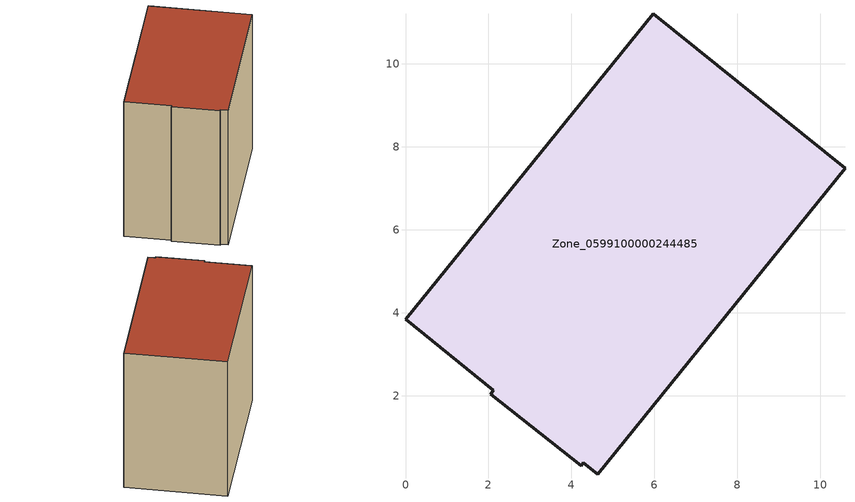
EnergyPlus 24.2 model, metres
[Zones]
Zone_0599100000244485
 floor ground (C_G): 2.12,2.13 0,3.84 5.97,11.21 10.59,7.48 4.63,0.11 4.29,0.39 4.23,0.32 2.05,2.04 z0
 wall outside (C_F): 5.97,11.21 0,3.84 2.12,2.13 2.05,2.04 4.23,0.32 4.29,0.39 4.63,0.11 10.59,7.48 5.97,11.21 z0:9.29
 roof outside (C_R): 0,3.84 2.12,2.13 2.05,2.04 4.23,0.32 4.29,0.39 4.63,0.11 10.59,7.48 5.97,11.21 z9.29
[BUILDING]
Pand.0599100000244485: North Axis=0; Terrain=City; Loads Convergence Tolerance Value=0.04; Temperature Convergence Tolerance Value=0.4; Solar Distribution=FullExterior; Maximum Number of Warmup Days=25; Minimum Number of Warmup Days=1
[Site:Location]
Rotterdam.The.Hague.AP_ZH_NLD Design_Conditions: Latitude=51.96; Longitude=4.45; Time Zone=1; Elevation=-4.5
[SITE:GROUNDTEMPERATURE:BUILDINGSURFACE]
18, 18, 18, 18, 18, 18, 18, 18, 18, 18, 18, 18
[MATERIAL] Thermal Absorptance=0.9; Solar Absorptance=0.7; Visible Absorptance=0.7
Name | Roughness | Thickness | Conductivity | Density | Specific Heat
G.TI.1946-1964 | MediumSmooth | 0.15 | 1 | 540 | 1210
F.TI.1946-1964 | Rough | 0.3 | 0.857143 | 1920 | 840
R.TI.1946-1964 | MediumRough | 0.2 | 0.277778 | 1500 | 1000
[CONSTRUCTION]
C_G: G.TI.1946-1964
C_F: F.TI.1946-1964
C_R: R.TI.1946-1964
[ZONE]
Zone_0599100000244485: Type=1; Multiplier=1; Ceiling Height=Autocalculate; Volume=Autocalculate; Floor Area=autocalculate; Part of Total Floor Area=Yes
[ZONEINFILTRATION:DESIGNFLOWRATE]
Infil_Zone_0599100000244485: Zone or ZoneList or Space or SpaceList=Zone_0599100000244485; Schedule=AlwaysOn; Design Flow Rate Calculation Method=Flow/Area; Flow Rate per Floor Area=0.003; Constant Term Coefficient=1; Temperature Term Coefficient=0; Velocity Term Coefficient=0; Velocity Squared Term Coefficient=0
[HVACTEMPLATE:ZONE:IDEALLOADSAIRSYSTEM]
Zone_0599100000244485: Maximum Heating Supply Air Temperature=50; Minimum Cooling Supply Air Temperature=13; Maximum Heating Supply Air Humidity Ratio=0.0156; Minimum Cooling Supply Air Humidity Ratio=0.0077; Heating Limit=NoLimit; Cooling Limit=NoLimit; Dehumidification Control Type=ConstantSensibleHeatRatio; Cooling Sensible Heat Ratio=0.7; Dehumidification Setpoint=60; Humidification Control Type=None; Humidification Setpoint=30; Outdoor Air Method=None; Outdoor Air Flow Rate per Person=0.00944; Outdoor Air Flow Rate per Zone Floor Area=0; Outdoor Air Flow Rate per Zone=0; Demand Controlled Ventilation Type=None; Outdoor Air Economizer Type=NoEconomizer; Heat Recovery Type=None; Sensible Heat Recovery Effectiveness=0.7; Latent Heat Recovery Effectiveness=0.65
[ZONECONTROL:THERMOSTAT]
ThermostatControl_Zone_0599100000244485: Zone or ZoneList=Zone_0599100000244485; Control Type Schedule=DualSetpointControlType; Control 1=Thermostat_Zone_0599100000244485; Temperature Difference Between Cutout And Setpoint=0
[THERMOSTATSETPOINT:DUALSETPOINT]
Thermostat_Zone_0599100000244485: Heating Setpoint Temperature Schedule=HeatingSetpoint_Zone_0599100000244485; Cooling Setpoint Temperature Schedule=CoolingSetpoint_Zone_0599100000244485
[SCHEDULE:COMPACT]
HeatingSetpoint_Zone_0599100000244485: Through: 12/31, For: AllDays, Until: 24:00, 21
CoolingSetpoint_Zone_0599100000244485: Through: 12/31, For: AllDays, Until: 24:00, 24
DualSetpointControlType: Through: 12/31, For: AllDays, Until: 24:00, 4
AlwaysOn: Through: 12/31, For: AllDays, Until: 24:00, 1
